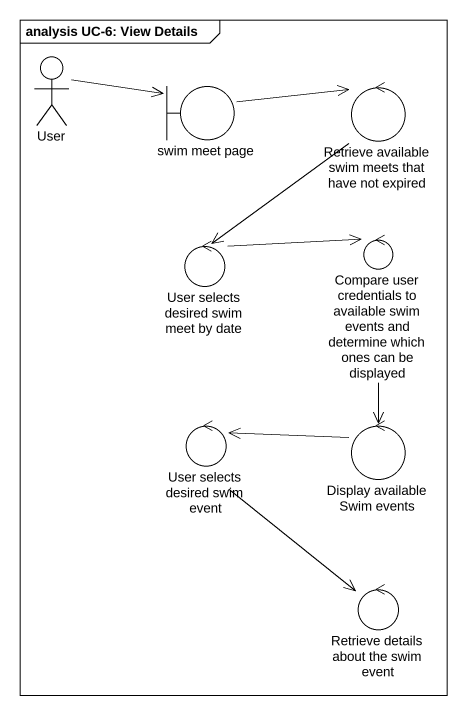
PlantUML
@startuml
mainframe analysis UC-6: View Details
actor User
boundary "swim meet page" as swim_meet_page
control "Retrieve available swim meets that have not expired" as Retrieve_available_swim
control "Compare user credentials to available swim events and determine which ones can be displayed" as Compare_user_credentials_to
control "User selects desired swim meet by date" as User_selects_desired_swim
control "User selects desired swim event" as User_selects_desired_swim_2
control "Display available Swim events" as Display_available_Swim
control "Retrieve details about the swim event" as Retrieve_details_about_the
User -right-> swim_meet_page
swim_meet_page -right-> Retrieve_available_swim
Retrieve_available_swim --> User_selects_desired_swim
Compare_user_credentials_to --> Display_available_Swim
User_selects_desired_swim -right-> Compare_user_credentials_to
User_selects_desired_swim_2 --> Retrieve_details_about_the
Display_available_Swim -left-> User_selects_desired_swim_2
@enduml
